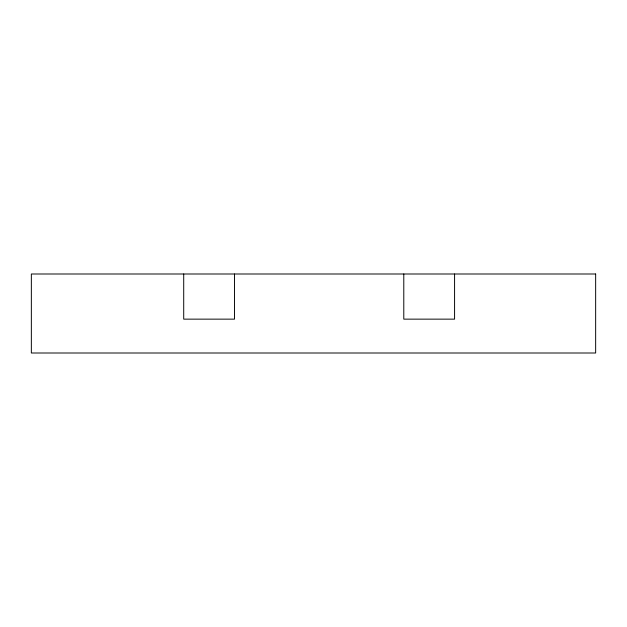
<?xml version="1.0" encoding="UTF-8"?>
<svg xmlns="http://www.w3.org/2000/svg" width="627" height="627" viewBox="0 0 627 627"><rect width="100%" height="100%" fill="white"/><g stroke="black" fill="none" stroke-linecap="round" stroke-linejoin="round"><path stroke-width="0.94" d="M454.575 273.999L454.575 319.143L403.788 319.143L403.788 273.999M234.498 273.999L234.498 319.143L183.711 319.143L183.711 273.999M595.65 273.999L31.35 273.999L31.35 353.001L595.65 353.001L595.65 273.999"/></g></svg>
